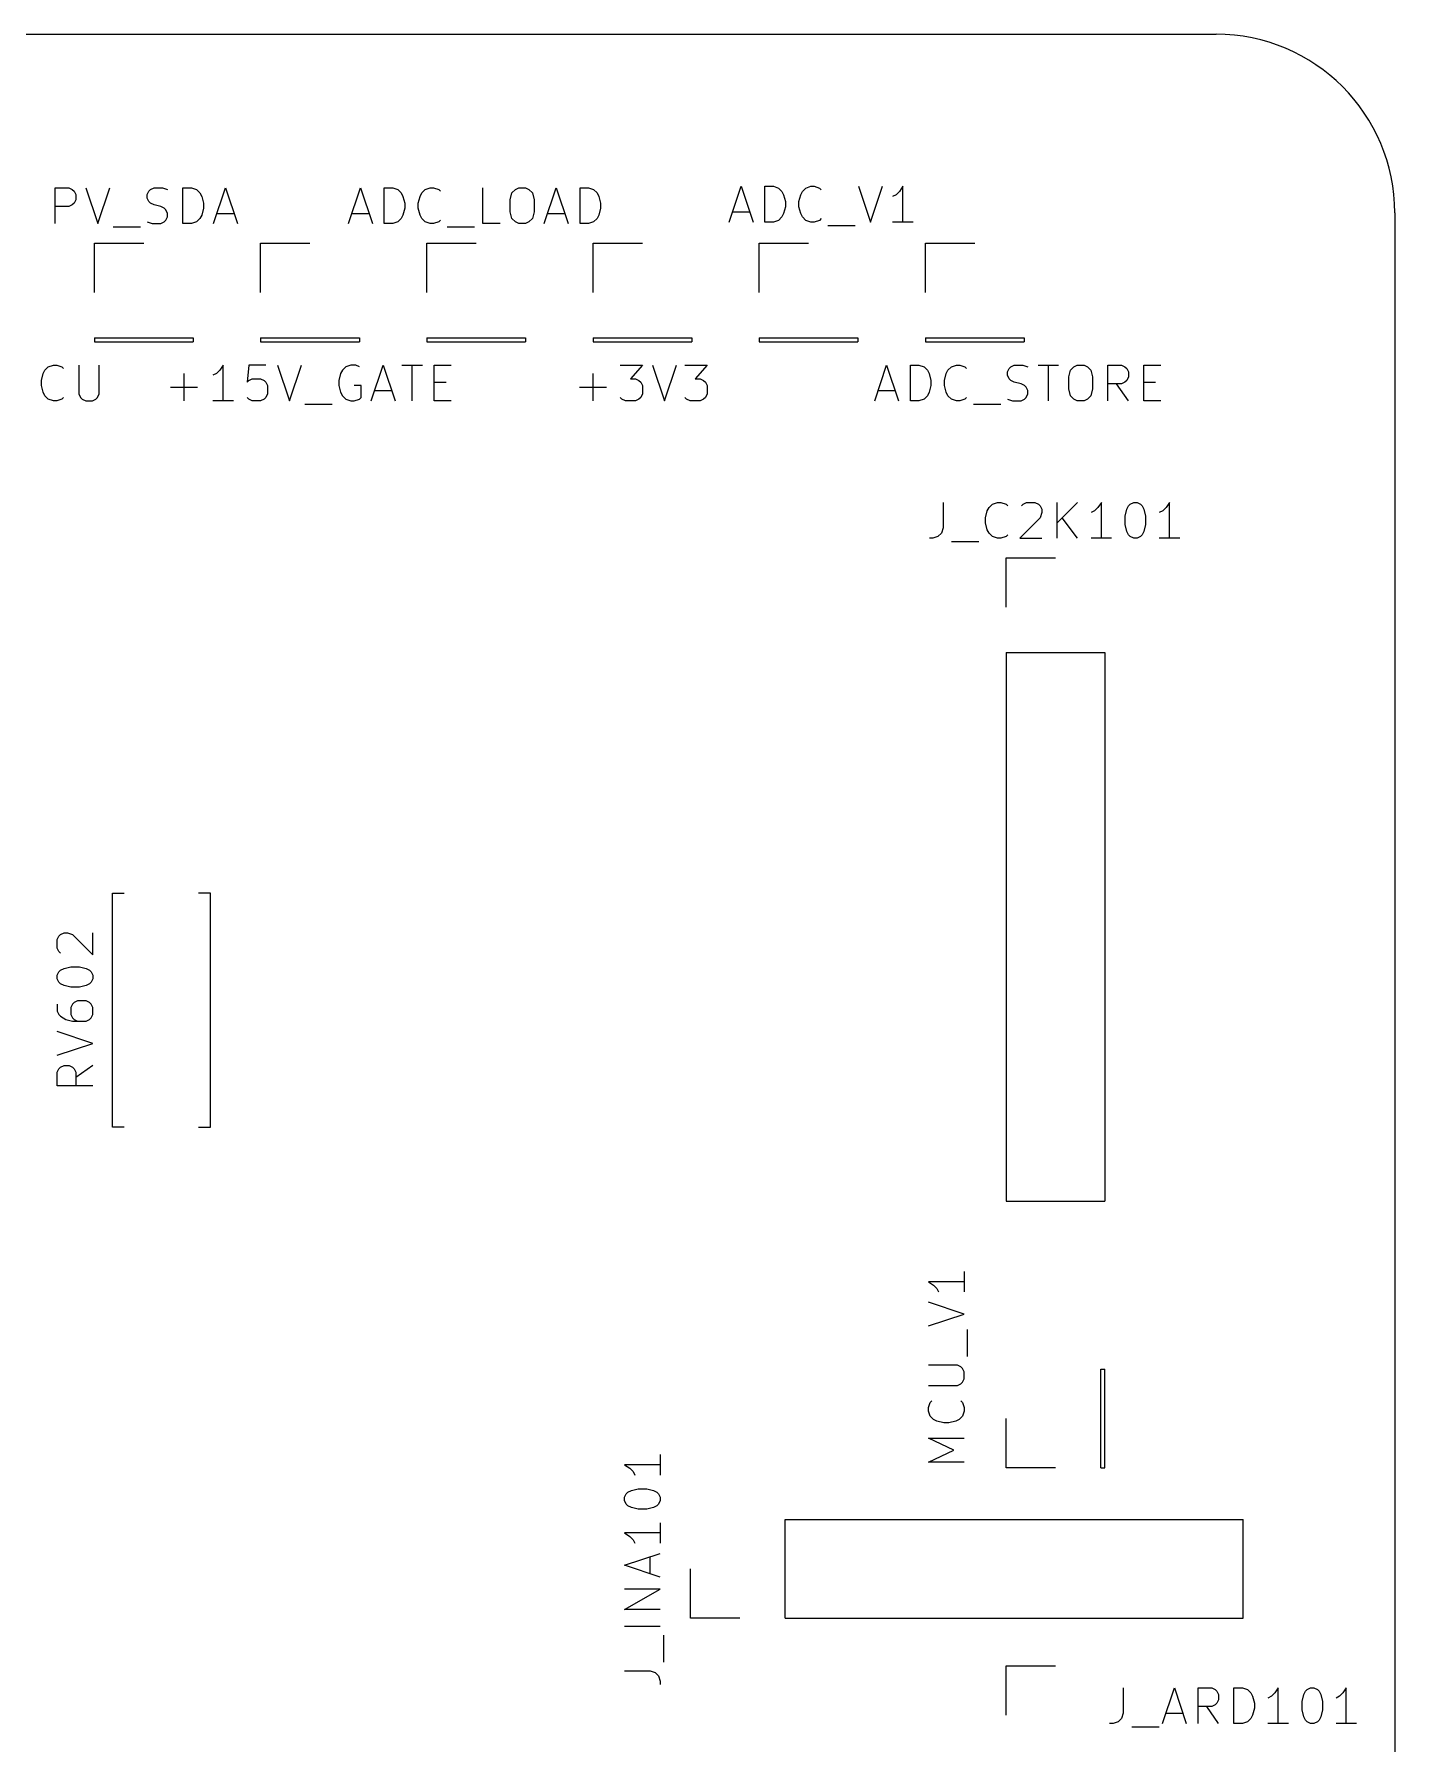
# Model space of a CAD drawing. Header units: metres. Extents: x 0 to 202, y 0 to 131.
# Drawn here: x 164.14 to 202.2, y 83.18 to 131 of the extents above; entities that cross this region are included whole.
import ezdxf

# ---------------------------------------------------------------- set-up
doc = ezdxf.new("R2010")
doc.units = ezdxf.units.M

msp = doc.modelspace()

# ---------------------------------------------------------------- linework, layer by layer
at = {"layer": 'OUTLINE'}
for p, q in [((5, 131), (197.2, 131)), ((202.2, 126), (202.2, 33.9196))]:
    msp.add_line(p, q, dxfattribs=at)
msp.add_arc((197.2, 126), 5, 0, 90, dxfattribs=at)
at = {"layer": 'SILK'}
for p, q in [((183.581, 125.7452), (183.9143, 126.7452)), ((183.9143, 126.7452), (184.2476, 125.7452)), ((184.581, 125.7452), (184.581, 126.7452)), ((184.581, 126.7452), (184.819, 126.7452)), ((184.819, 126.7452), (184.9619, 126.6976)), ((185.7238, 126.6976), (185.8667, 126.7452)), ((185.8667, 126.7452), (185.9619, 126.7452)), ((185.9619, 126.7452), (186.1048, 126.6976)), ((187.2, 126.7452), (187.5333, 125.7452)), ((187.5333, 125.7452), (187.8667, 126.7452)), ((188.4381, 126.7452), (188.3429, 126.6023)), ((188.4381, 125.7452), (188.4381, 126.7452)), ((164.7308, 125.7021), (164.7308, 126.7021)), ((164.7308, 126.7021), (165.1118, 126.7021)), ((165.1118, 126.7021), (165.207, 126.6545)), ((165.207, 126.6545), (165.2546, 126.6068)), ((165.2546, 126.2735), (165.207, 126.2259)), ((165.2546, 126.6068), (165.3022, 126.5116)), ((165.3022, 126.3687), (165.2546, 126.2735)), ((165.3022, 126.5116), (165.3022, 126.3687)), ((165.588, 126.7021), (165.9213, 125.7021)), ((165.9213, 125.7021), (166.2546, 126.7021)), ((167.3022, 126.5116), (167.3499, 126.6068)), ((167.3022, 126.4164), (167.3022, 126.5116)), ((167.3499, 126.3211), (167.3022, 126.4164)), ((167.3499, 126.6068), (167.3975, 126.6545)), ((167.3975, 126.2735), (167.3499, 126.3211)), ((167.3975, 126.6545), (167.4927, 126.7021)), ((167.4927, 126.2259), (167.3975, 126.2735)), ((167.4927, 126.7021), (167.7308, 126.7021)), ((167.7308, 126.7021), (167.8737, 126.6545)), ((168.3022, 125.7021), (168.3022, 126.7021)), ((168.3022, 126.7021), (168.5403, 126.7021)), ((168.5403, 126.7021), (168.6832, 126.6545)), ((168.6832, 126.6545), (168.7784, 126.5592)), ((168.7784, 126.5592), (168.826, 126.464)), ((168.826, 126.464), (168.8737, 126.2735)), ((168.8737, 126.2735), (168.8737, 126.1307)), ((169.1594, 125.7021), (169.4927, 126.7021)), ((169.4927, 126.7021), (169.826, 125.7021)), ((172.9328, 125.7021), (173.2661, 126.7021)), ((173.2661, 126.7021), (173.5994, 125.7021)), ((173.9328, 125.7021), (173.9328, 126.7021)), ((173.9328, 126.7021), (174.1709, 126.7021)), ((174.1709, 126.7021), (174.3137, 126.6545)), ((174.3137, 126.6545), (174.409, 126.5592)), ((174.409, 126.5592), (174.4566, 126.464)), ((174.4566, 126.464), (174.5042, 126.2735)), ((174.5042, 126.2735), (174.5042, 126.1307)), ((174.8852, 126.2735), (174.9328, 126.464)), ((174.8852, 126.1307), (174.8852, 126.2735)), ((174.9328, 126.464), (174.9804, 126.5592)), ((174.9804, 126.5592), (175.0756, 126.6545)), ((175.0756, 126.6545), (175.2185, 126.7021)), ((175.2185, 126.7021), (175.3137, 126.7021)), ((175.3137, 126.7021), (175.4566, 126.6545)), ((175.4566, 126.6545), (175.5042, 126.6068)), ((176.6947, 125.7021), (176.6947, 126.7021)), ((177.4566, 126.3687), (177.5042, 126.5592)), ((177.4566, 126.0354), (177.4566, 126.3687)), ((177.5042, 126.5592), (177.5994, 126.6545)), ((177.5994, 126.6545), (177.6947, 126.7021)), ((177.6947, 126.7021), (177.8852, 126.7021)), ((177.8852, 126.7021), (177.9804, 126.6545)), ((177.9804, 126.6545), (178.0756, 126.5592)), ((178.0756, 126.5592), (178.1232, 126.3687)), ((178.1232, 126.3687), (178.1232, 126.0354)), ((178.409, 125.7021), (178.7423, 126.7021)), ((178.7423, 126.7021), (179.0756, 125.7021)), ((179.409, 125.7021), (179.409, 126.7021)), ((179.409, 126.7021), (179.6471, 126.7021)), ((179.6471, 126.7021), (179.7899, 126.6545)), ((179.7899, 126.6545), (179.8852, 126.5592)), ((179.8852, 126.5592), (179.9328, 126.464)), ((179.9328, 126.464), (179.9804, 126.2735)), ((179.9804, 126.2735), (179.9804, 126.1307)), ((184.9619, 126.6976), (185.0571, 126.6023)), ((185.0571, 126.6023), (185.1048, 126.5071)), ((185.1048, 126.5071), (185.1524, 126.3166)), ((185.1524, 126.3166), (185.1524, 126.1738)), ((185.5333, 126.3166), (185.581, 126.5071)), ((185.5333, 126.1738), (185.5333, 126.3166)), ((185.581, 126.5071), (185.6286, 126.6023)), ((185.6286, 126.6023), (185.7238, 126.6976)), ((186.1048, 126.6976), (186.1524, 126.6499)), ((188.2476, 126.5071), (188.1524, 126.4595)), ((188.3429, 126.6023), (188.2476, 126.5071)), ((165.1118, 126.1783), (164.7308, 126.1783)), ((165.207, 126.2259), (165.1118, 126.1783)), ((167.6832, 126.1783), (167.4927, 126.2259)), ((167.7784, 126.1307), (167.6832, 126.1783)), ((167.826, 126.083), (167.7784, 126.1307)), ((167.7784, 125.7497), (167.826, 125.7973)), ((167.8737, 125.9878), (167.826, 126.083)), ((167.826, 125.7973), (167.8737, 125.8926)), ((167.8737, 125.8926), (167.8737, 125.9878)), ((168.7784, 125.8449), (168.6832, 125.7497)), ((168.826, 125.9402), (168.7784, 125.8449)), ((168.8737, 126.1307), (168.826, 125.9402)), ((169.2546, 125.9878), (169.7308, 125.9878)), ((173.028, 125.9878), (173.5042, 125.9878)), ((174.409, 125.8449), (174.3137, 125.7497)), ((174.4566, 125.9402), (174.409, 125.8449)), ((174.5042, 126.1307), (174.4566, 125.9402)), ((174.9328, 125.9402), (174.8852, 126.1307)), ((174.9804, 125.8449), (174.9328, 125.9402)), ((175.0756, 125.7497), (174.9804, 125.8449)), ((175.5042, 125.7973), (175.4566, 125.7497)), ((177.5042, 125.8449), (177.4566, 126.0354)), ((177.5994, 125.7497), (177.5042, 125.8449)), ((178.0756, 125.8449), (177.9804, 125.7497)), ((178.1232, 126.0354), (178.0756, 125.8449)), ((178.5042, 125.9878), (178.9804, 125.9878)), ((179.8852, 125.8449), (179.7899, 125.7497)), ((179.9328, 125.9402), (179.8852, 125.8449)), ((179.9804, 126.1307), (179.9328, 125.9402)), ((183.6762, 126.0309), (184.1524, 126.0309)), ((184.9619, 125.7928), (184.819, 125.7452)), ((185.0571, 125.888), (184.9619, 125.7928)), ((185.1048, 125.9833), (185.0571, 125.888)), ((185.1524, 126.1738), (185.1048, 125.9833)), ((185.581, 125.9833), (185.5333, 126.1738)), ((185.6286, 125.888), (185.581, 125.9833)), ((185.7238, 125.7928), (185.6286, 125.888)), ((185.8667, 125.7452), (185.7238, 125.7928)), ((186.1048, 125.7928), (185.9619, 125.7452)), ((186.1524, 125.8404), (186.1048, 125.7928)), ((166.3499, 125.6068), (167.1118, 125.6068)), ((167.3022, 125.7497), (167.4451, 125.7021)), ((167.4451, 125.7021), (167.6832, 125.7021)), ((167.6832, 125.7021), (167.7784, 125.7497)), ((168.5403, 125.7021), (168.3022, 125.7021)), ((168.6832, 125.7497), (168.5403, 125.7021)), ((174.1709, 125.7021), (173.9328, 125.7021)), ((174.3137, 125.7497), (174.1709, 125.7021)), ((175.2185, 125.7021), (175.0756, 125.7497)), ((175.3137, 125.7021), (175.2185, 125.7021)), ((175.4566, 125.7497), (175.3137, 125.7021)), ((175.6947, 125.6068), (176.4566, 125.6068)), ((177.1709, 125.7021), (176.6947, 125.7021)), ((177.6947, 125.7021), (177.5994, 125.7497)), ((177.8852, 125.7021), (177.6947, 125.7021)), ((177.9804, 125.7497), (177.8852, 125.7021)), ((179.6471, 125.7021), (179.409, 125.7021)), ((179.7899, 125.7497), (179.6471, 125.7021)), ((184.819, 125.7452), (184.581, 125.7452)), ((185.9619, 125.7452), (185.8667, 125.7452)), ((186.3429, 125.6499), (187.1048, 125.6499)), ((188.7238, 125.7452), (188.1524, 125.7452)), ((165.827, 125.1569), (167.207, 125.1569)), ((165.827, 123.7769), (165.827, 125.1569)), ((170.4756, 125.1569), (171.8556, 125.1569)), ((170.4756, 123.7769), (170.4756, 125.1569)), ((175.1242, 125.1569), (176.5042, 125.1569)), ((175.1242, 123.7769), (175.1242, 125.1569)), ((179.7728, 125.1569), (181.1528, 125.1569)), ((179.7728, 123.7769), (179.7728, 125.1569)), ((184.4213, 125.1569), (185.8013, 125.1569)), ((184.4213, 123.7769), (184.4213, 125.1569)), ((189.0699, 125.1569), (190.4499, 125.1569)), ((189.0699, 123.7769), (189.0699, 125.1569)), ((165.827, 122.5069), (165.827, 122.3969)), ((165.827, 122.5069), (168.587, 122.5069)), ((168.587, 122.5069), (168.587, 122.3969)), ((170.4756, 122.5069), (170.4756, 122.3969)), ((170.4756, 122.5069), (173.2356, 122.5069)), ((173.2356, 122.5069), (173.2356, 122.3969)), ((175.1242, 122.5069), (175.1242, 122.3969)), ((175.1242, 122.5069), (177.8842, 122.5069)), ((177.8842, 122.5069), (177.8842, 122.3969)), ((179.7728, 122.5069), (179.7728, 122.3969)), ((179.7728, 122.5069), (182.5328, 122.5069)), ((182.5328, 122.5069), (182.5328, 122.3969)), ((184.4213, 122.5069), (184.4213, 122.3969)), ((184.4213, 122.5069), (187.1813, 122.5069)), ((187.1813, 122.5069), (187.1813, 122.3969)), ((189.0699, 122.5069), (189.0699, 122.3969)), ((189.0699, 122.5069), (191.8299, 122.5069)), ((191.8299, 122.5069), (191.8299, 122.3969)), ((165.827, 122.3969), (168.587, 122.3969)), ((170.4756, 122.3969), (173.2356, 122.3969)), ((175.1242, 122.3969), (177.8842, 122.3969)), ((179.7728, 122.3969), (182.5328, 122.3969)), ((184.4213, 122.3969), (187.1813, 122.3969)), ((189.0699, 122.3969), (191.8299, 122.3969)), ((164.3429, 121.3166), (164.3905, 121.5071)), ((164.3905, 121.5071), (164.4381, 121.6023)), ((164.4381, 121.6023), (164.5333, 121.6976)), ((164.5333, 121.6976), (164.6762, 121.7452)), ((164.6762, 121.7452), (164.7714, 121.7452)), ((164.7714, 121.7452), (164.9143, 121.6976)), ((164.9143, 121.6976), (164.9619, 121.6499)), ((165.3905, 121.7452), (165.3905, 120.9357)), ((165.9619, 120.9357), (165.9619, 121.7452)), ((168.3318, 120.7452), (168.3318, 121.5071)), ((169.2366, 121.5071), (169.1413, 121.4595)), ((169.3318, 121.6023), (169.2366, 121.5071)), ((169.427, 121.7452), (169.3318, 121.6023)), ((169.427, 120.7452), (169.427, 121.7452)), ((170.1413, 121.7452), (170.0937, 121.269)), ((170.6175, 121.7452), (170.1413, 121.7452)), ((170.9508, 121.7452), (171.2842, 120.7452)), ((171.2842, 120.7452), (171.6175, 121.7452)), ((172.7127, 121.5071), (172.6651, 121.3166)), ((172.7604, 121.6023), (172.7127, 121.5071)), ((172.8556, 121.6976), (172.7604, 121.6023)), ((172.9985, 121.7452), (172.8556, 121.6976)), ((173.1413, 121.7452), (172.9985, 121.7452)), ((173.2366, 121.6976), (173.1413, 121.7452)), ((173.5699, 120.7452), (173.9032, 121.7452)), ((173.9032, 121.7452), (174.2366, 120.7452)), ((174.427, 121.7452), (174.9985, 121.7452)), ((174.7127, 120.7452), (174.7127, 121.7452)), ((175.3318, 120.7452), (175.3318, 121.7452)), ((175.3318, 121.7452), (175.808, 121.7452)), ((179.7718, 120.7452), (179.7718, 121.5071)), ((180.5338, 121.7452), (181.1528, 121.7452)), ((181.1528, 121.7452), (180.8195, 121.3642)), ((181.4385, 121.7452), (181.7718, 120.7452)), ((181.7718, 120.7452), (182.1052, 121.7452)), ((182.3433, 121.7452), (182.9623, 121.7452)), ((182.9623, 121.7452), (182.629, 121.3642)), ((187.6524, 120.7452), (187.9857, 121.7452)), ((187.9857, 121.7452), (188.319, 120.7452)), ((188.6524, 120.7452), (188.6524, 121.7452)), ((188.6524, 121.7452), (188.8905, 121.7452)), ((188.8905, 121.7452), (189.0333, 121.6976)), ((189.0333, 121.6976), (189.1286, 121.6023)), ((189.1286, 121.6023), (189.1762, 121.5071)), ((189.1762, 121.5071), (189.2238, 121.3166)), ((189.6048, 121.3166), (189.6524, 121.5071)), ((189.6524, 121.5071), (189.7, 121.6023)), ((189.7, 121.6023), (189.7952, 121.6976)), ((189.7952, 121.6976), (189.9381, 121.7452)), ((189.9381, 121.7452), (190.0333, 121.7452)), ((190.0333, 121.7452), (190.1762, 121.6976)), ((190.1762, 121.6976), (190.2238, 121.6499)), ((191.3667, 121.5547), (191.4143, 121.6499)), ((191.3667, 121.4595), (191.3667, 121.5547)), ((191.4143, 121.6499), (191.4619, 121.6976)), ((191.4619, 121.6976), (191.5571, 121.7452)), ((191.5571, 121.7452), (191.7952, 121.7452)), ((191.7952, 121.7452), (191.9381, 121.6976)), ((192.2238, 121.7452), (192.7952, 121.7452)), ((192.5095, 120.7452), (192.5095, 121.7452)), ((193.081, 121.4118), (193.1286, 121.6023)), ((193.1286, 121.6023), (193.2238, 121.6976)), ((193.2238, 121.6976), (193.319, 121.7452)), ((193.319, 121.7452), (193.5095, 121.7452)), ((193.5095, 121.7452), (193.6048, 121.6976)), ((193.6048, 121.6976), (193.7, 121.6023)), ((193.7, 121.6023), (193.7476, 121.4118)), ((194.1762, 120.7452), (194.1762, 121.7452)), ((194.1762, 121.7452), (194.5571, 121.7452)), ((194.5571, 121.7452), (194.6524, 121.6976)), ((194.6524, 121.6976), (194.7, 121.6499)), ((194.7, 121.6499), (194.7476, 121.5547)), ((194.7476, 121.5547), (194.7476, 121.4118)), ((195.1762, 120.7452), (195.1762, 121.7452)), ((195.1762, 121.7452), (195.6524, 121.7452)), ((164.3429, 121.1738), (164.3429, 121.3166)), ((164.3905, 120.9833), (164.3429, 121.1738)), ((167.9508, 121.1261), (168.7127, 121.1261)), ((170.0937, 121.269), (170.1413, 121.3166)), ((170.1413, 121.3166), (170.2366, 121.3642)), ((170.2366, 121.3642), (170.4746, 121.3642)), ((170.4746, 121.3642), (170.5699, 121.3166)), ((170.5699, 121.3166), (170.6175, 121.269)), ((170.6175, 121.269), (170.6651, 121.1738)), ((170.6651, 121.1738), (170.6651, 120.9357)), ((172.6651, 121.3166), (172.6651, 121.1738)), ((172.6651, 121.1738), (172.7127, 120.9833)), ((173.2842, 121.1738), (173.0937, 121.1738)), ((173.2842, 120.8404), (173.2842, 121.1738)), ((173.6651, 121.0309), (174.1413, 121.0309)), ((175.3318, 121.269), (175.6651, 121.269)), ((179.3909, 121.1261), (180.1528, 121.1261)), ((180.8195, 121.3642), (180.9623, 121.3642)), ((180.9623, 121.3642), (181.0576, 121.3166)), ((181.0576, 121.3166), (181.1052, 121.269)), ((181.1052, 121.269), (181.1528, 121.1738)), ((181.1528, 121.1738), (181.1528, 120.9357)), ((182.629, 121.3642), (182.7718, 121.3642)), ((182.7718, 121.3642), (182.8671, 121.3166)), ((182.8671, 121.3166), (182.9147, 121.269)), ((182.9147, 121.269), (182.9623, 121.1738)), ((182.9623, 121.1738), (182.9623, 120.9357)), ((187.7476, 121.0309), (188.2238, 121.0309)), ((189.2238, 121.1738), (189.1762, 120.9833)), ((189.2238, 121.3166), (189.2238, 121.1738)), ((189.6048, 121.1738), (189.6048, 121.3166)), ((189.6524, 120.9833), (189.6048, 121.1738)), ((191.4143, 121.3642), (191.3667, 121.4595)), ((191.4619, 121.3166), (191.4143, 121.3642)), ((191.5571, 121.269), (191.4619, 121.3166)), ((191.7476, 121.2214), (191.5571, 121.269)), ((191.8429, 121.1738), (191.7476, 121.2214)), ((191.8905, 121.1261), (191.8429, 121.1738)), ((191.9381, 121.0309), (191.8905, 121.1261)), ((191.9381, 120.9357), (191.9381, 121.0309)), ((193.081, 121.0785), (193.081, 121.4118)), ((193.1286, 120.888), (193.081, 121.0785)), ((193.7476, 121.0785), (193.7, 120.888)), ((193.7476, 121.4118), (193.7476, 121.0785)), ((194.5571, 121.2214), (194.1762, 121.2214)), ((194.7476, 120.7452), (194.4143, 121.2214)), ((194.6524, 121.269), (194.5571, 121.2214)), ((194.7, 121.3166), (194.6524, 121.269)), ((194.7476, 121.4118), (194.7, 121.3166)), ((195.1762, 121.269), (195.5095, 121.269)), ((164.4381, 120.888), (164.3905, 120.9833)), ((164.5333, 120.7928), (164.4381, 120.888)), ((164.6762, 120.7452), (164.5333, 120.7928)), ((164.7714, 120.7452), (164.6762, 120.7452)), ((164.9143, 120.7928), (164.7714, 120.7452)), ((164.9619, 120.8404), (164.9143, 120.7928)), ((165.3905, 120.9357), (165.4381, 120.8404)), ((165.4381, 120.8404), (165.4857, 120.7928)), ((165.4857, 120.7928), (165.581, 120.7452)), ((165.581, 120.7452), (165.7714, 120.7452)), ((165.7714, 120.7452), (165.8667, 120.7928)), ((165.8667, 120.7928), (165.9143, 120.8404)), ((165.9143, 120.8404), (165.9619, 120.9357)), ((169.7127, 120.7452), (169.1413, 120.7452)), ((170.1413, 120.7928), (170.0937, 120.8404)), ((170.2366, 120.7452), (170.1413, 120.7928)), ((170.4746, 120.7452), (170.2366, 120.7452)), ((170.5699, 120.7928), (170.4746, 120.7452)), ((170.6175, 120.8404), (170.5699, 120.7928)), ((170.6651, 120.9357), (170.6175, 120.8404)), ((171.7127, 120.6499), (172.4746, 120.6499)), ((172.7127, 120.9833), (172.7604, 120.888)), ((172.7604, 120.888), (172.8556, 120.7928)), ((172.8556, 120.7928), (172.9985, 120.7452)), ((172.9985, 120.7452), (173.0937, 120.7452)), ((173.0937, 120.7452), (173.2366, 120.7928)), ((173.2366, 120.7928), (173.2842, 120.8404)), ((175.808, 120.7452), (175.3318, 120.7452)), ((180.5814, 120.7928), (180.5338, 120.8404)), ((180.6766, 120.7452), (180.5814, 120.7928)), ((180.9623, 120.7452), (180.6766, 120.7452)), ((181.0576, 120.7928), (180.9623, 120.7452)), ((181.1052, 120.8404), (181.0576, 120.7928)), ((181.1528, 120.9357), (181.1052, 120.8404)), ((182.3909, 120.7928), (182.3433, 120.8404)), ((182.4861, 120.7452), (182.3909, 120.7928)), ((182.7718, 120.7452), (182.4861, 120.7452)), ((182.8671, 120.7928), (182.7718, 120.7452)), ((182.9147, 120.8404), (182.8671, 120.7928)), ((182.9623, 120.9357), (182.9147, 120.8404)), ((188.8905, 120.7452), (188.6524, 120.7452)), ((189.0333, 120.7928), (188.8905, 120.7452)), ((189.1286, 120.888), (189.0333, 120.7928)), ((189.1762, 120.9833), (189.1286, 120.888)), ((189.7, 120.888), (189.6524, 120.9833)), ((189.7952, 120.7928), (189.7, 120.888)), ((189.9381, 120.7452), (189.7952, 120.7928)), ((190.0333, 120.7452), (189.9381, 120.7452)), ((190.1762, 120.7928), (190.0333, 120.7452)), ((190.2238, 120.8404), (190.1762, 120.7928)), ((190.4143, 120.6499), (191.1762, 120.6499)), ((191.3667, 120.7928), (191.5095, 120.7452)), ((191.5095, 120.7452), (191.7476, 120.7452)), ((191.7476, 120.7452), (191.8429, 120.7928)), ((191.8429, 120.7928), (191.8905, 120.8404)), ((191.8905, 120.8404), (191.9381, 120.9357)), ((193.2238, 120.7928), (193.1286, 120.888)), ((193.319, 120.7452), (193.2238, 120.7928)), ((193.5095, 120.7452), (193.319, 120.7452)), ((193.6048, 120.7928), (193.5095, 120.7452)), ((193.7, 120.888), (193.6048, 120.7928)), ((195.6524, 120.7452), (195.1762, 120.7452)), ((189.5637, 117.9021), (189.5637, 117.1878)), ((190.7542, 117.4735), (190.8018, 117.664)), ((190.8018, 117.664), (190.8495, 117.7592)), ((190.8495, 117.7592), (190.9447, 117.8545)), ((190.9447, 117.8545), (191.0876, 117.9021)), ((191.0876, 117.9021), (191.1828, 117.9021)), ((191.1828, 117.9021), (191.3256, 117.8545)), ((191.3256, 117.8545), (191.3733, 117.8068)), ((191.7542, 117.8068), (191.8018, 117.8545)), ((191.8018, 117.8545), (191.8971, 117.9021)), ((191.8971, 117.9021), (192.1352, 117.9021)), ((192.1352, 117.9021), (192.2304, 117.8545)), ((192.2304, 117.8545), (192.278, 117.8068)), ((192.278, 117.8068), (192.3256, 117.7116)), ((192.3256, 117.7116), (192.3256, 117.6164)), ((192.7542, 116.9021), (192.7542, 117.9021)), ((193.3256, 117.9021), (192.7542, 117.3307)), ((193.8018, 117.664), (193.7066, 117.6164)), ((193.8971, 117.7592), (193.8018, 117.664)), ((193.9923, 117.9021), (193.8971, 117.7592)), ((193.9923, 116.9021), (193.9923, 117.9021)), ((194.659, 117.5211), (194.7066, 117.7116)), ((194.7066, 117.7116), (194.7542, 117.8068)), ((194.7542, 117.8068), (194.8018, 117.8545)), ((194.8018, 117.8545), (194.8971, 117.9021)), ((194.8971, 117.9021), (194.9923, 117.9021)), ((194.9923, 117.9021), (195.0876, 117.8545)), ((195.0876, 117.8545), (195.1352, 117.8068)), ((195.1352, 117.8068), (195.1828, 117.7116)), ((195.1828, 117.7116), (195.2304, 117.5211)), ((195.7066, 117.664), (195.6114, 117.6164)), ((195.8018, 117.7592), (195.7066, 117.664)), ((195.8971, 117.9021), (195.8018, 117.7592)), ((195.8971, 116.9021), (195.8971, 117.9021)), ((189.5637, 117.1878), (189.5161, 117.0449)), ((190.7542, 117.3307), (190.7542, 117.4735)), ((190.8018, 117.1402), (190.7542, 117.3307)), ((192.278, 117.4735), (191.7066, 116.9021)), ((192.3256, 117.6164), (192.278, 117.4735)), ((193.3256, 116.9021), (192.8971, 117.4735)), ((194.659, 117.283), (194.659, 117.5211)), ((194.7066, 117.0926), (194.659, 117.283)), ((195.2304, 117.283), (195.1828, 117.0926)), ((195.2304, 117.5211), (195.2304, 117.283)), ((189.278, 116.9021), (189.1828, 116.9021)), ((189.4209, 116.9497), (189.278, 116.9021)), ((189.5161, 117.0449), (189.4209, 116.9497)), ((189.8018, 116.8068), (190.5637, 116.8068)), ((190.8495, 117.0449), (190.8018, 117.1402)), ((190.9447, 116.9497), (190.8495, 117.0449)), ((191.0876, 116.9021), (190.9447, 116.9497)), ((191.1828, 116.9021), (191.0876, 116.9021)), ((191.3256, 116.9497), (191.1828, 116.9021)), ((191.3733, 116.9973), (191.3256, 116.9497)), ((191.7066, 116.9021), (192.3256, 116.9021)), ((194.278, 116.9021), (193.7066, 116.9021)), ((194.7542, 116.9973), (194.7066, 117.0926)), ((194.8018, 116.9497), (194.7542, 116.9973)), ((194.8971, 116.9021), (194.8018, 116.9497)), ((194.9923, 116.9021), (194.8971, 116.9021)), ((195.0876, 116.9497), (194.9923, 116.9021)), ((195.1352, 116.9973), (195.0876, 116.9497)), ((195.1828, 117.0926), (195.1352, 116.9973)), ((196.1828, 116.9021), (195.6114, 116.9021)), ((191.3266, 116.3569), (192.7066, 116.3569)), ((191.3266, 114.9769), (191.3266, 116.3569)), ((191.3266, 113.7069), (191.3266, 98.3569)), ((191.3266, 113.7069), (194.0866, 113.7069)), ((194.0866, 113.7069), (194.0866, 98.3569)), ((166.33, 106.97), (166.66, 106.97)), ((166.33, 100.43), (166.33, 106.97)), ((169.07, 106.97), (168.74, 106.97)), ((169.07, 100.43), (169.07, 106.97)), ((164.7848, 105.6762), (164.8324, 105.7714)), ((164.8324, 105.7714), (164.8801, 105.819)), ((164.8801, 105.819), (164.9753, 105.8667)), ((164.9753, 105.8667), (165.0705, 105.8667)), ((165.0705, 105.8667), (165.2134, 105.819)), ((165.2134, 105.819), (165.7848, 105.2476)), ((165.7848, 105.2476), (165.7848, 105.8667)), ((164.7848, 105.4381), (164.7848, 105.6762)), ((164.8324, 105.3429), (164.7848, 105.4381)), ((164.8801, 105.2952), (164.8324, 105.3429)), ((164.7848, 104.6762), (164.8324, 104.7714)), ((164.8324, 104.7714), (164.8801, 104.819)), ((164.8801, 104.819), (164.9753, 104.8667)), ((164.9753, 104.8667), (165.1658, 104.9143)), ((165.1658, 104.9143), (165.4039, 104.9143)), ((165.4039, 104.9143), (165.5943, 104.8667)), ((165.5943, 104.8667), (165.6896, 104.819)), ((165.6896, 104.819), (165.7372, 104.7714)), ((165.7372, 104.7714), (165.7848, 104.6762)), ((164.7848, 104.581), (164.7848, 104.6762)), ((164.8324, 104.4857), (164.7848, 104.581)), ((164.8801, 104.4381), (164.8324, 104.4857)), ((164.9753, 104.3905), (164.8801, 104.4381)), ((165.1658, 104.3429), (164.9753, 104.3905)), ((165.4039, 104.3429), (165.1658, 104.3429)), ((165.5943, 104.3905), (165.4039, 104.3429)), ((165.6896, 104.4381), (165.5943, 104.3905)), ((165.7372, 104.4857), (165.6896, 104.4381)), ((165.7848, 104.581), (165.7372, 104.4857)), ((165.7848, 104.6762), (165.7848, 104.581)), ((164.7848, 103.8667), (164.7848, 103.6762)), ((165.2134, 103.8667), (165.1658, 103.7714)), ((165.261, 103.9143), (165.2134, 103.8667)), ((165.3562, 103.9619), (165.261, 103.9143)), ((165.5943, 103.9619), (165.3562, 103.9619)), ((165.6896, 103.9143), (165.5943, 103.9619)), ((165.7372, 103.8667), (165.6896, 103.9143)), ((165.7848, 103.7714), (165.7372, 103.8667)), ((164.7848, 103.6762), (164.8324, 103.581)), ((164.8324, 103.581), (164.8801, 103.5333)), ((164.8801, 103.5333), (165.0229, 103.4381)), ((165.0229, 103.4381), (165.2134, 103.3905)), ((165.1658, 103.7714), (165.1658, 103.581)), ((165.1658, 103.581), (165.2134, 103.4857)), ((165.2134, 103.4857), (165.261, 103.4381)), ((165.2134, 103.3905), (165.5943, 103.3905)), ((165.261, 103.4381), (165.3562, 103.3905)), ((165.5943, 103.3905), (165.6896, 103.4381)), ((165.6896, 103.4381), (165.7372, 103.4857)), ((165.7372, 103.4857), (165.7848, 103.581)), ((165.7848, 103.581), (165.7848, 103.7714)), ((165.7848, 102.7714), (164.7848, 103.1048)), ((164.7848, 102.4381), (165.7848, 102.7714)), ((164.7848, 101.9619), (164.8324, 102.0571)), ((164.7848, 101.581), (164.7848, 101.9619)), ((164.8324, 102.0571), (164.8801, 102.1048)), ((164.8801, 102.1048), (164.9753, 102.1524)), ((164.9753, 102.1524), (165.1182, 102.1524)), ((165.1182, 102.1524), (165.2134, 102.1048)), ((165.2134, 102.1048), (165.261, 102.0571)), ((165.261, 102.0571), (165.3086, 101.9619)), ((165.7848, 102.1524), (165.3086, 101.819)), ((165.3086, 101.9619), (165.3086, 101.581)), ((165.7848, 101.581), (164.7848, 101.581)), ((166.66, 100.43), (166.33, 100.43)), ((168.74, 100.43), (169.07, 100.43)), ((191.3266, 98.3569), (194.0866, 98.3569)), ((190.1548, 96.3905), (190.1548, 95.819)), ((190.1548, 96.1048), (189.1548, 96.1048)), ((189.1548, 96.1048), (189.2977, 96.0095)), ((189.2977, 96.0095), (189.3929, 95.9143)), ((189.3929, 95.9143), (189.4405, 95.819)), ((190.1548, 95.2), (189.1548, 95.5333)), ((189.1548, 94.8667), (190.1548, 95.2)), ((190.2501, 94.0095), (190.2501, 94.7714)), ((189.9643, 93.7714), (189.1548, 93.7714)), ((190.0596, 93.7238), (189.9643, 93.7714)), ((190.1072, 93.6762), (190.0596, 93.7238)), ((190.0596, 93.2476), (190.1072, 93.2952)), ((190.1548, 93.581), (190.1072, 93.6762)), ((190.1072, 93.2952), (190.1548, 93.3905)), ((190.1548, 93.3905), (190.1548, 93.581)), ((193.9766, 93.6569), (194.0866, 93.6569)), ((193.9766, 90.8969), (193.9766, 93.6569)), ((194.0866, 90.8969), (194.0866, 93.6569)), ((189.1548, 93.2), (189.9643, 93.2)), ((189.9643, 93.2), (190.0596, 93.2476)), ((189.1548, 92.581), (189.2024, 92.7238)), ((189.1548, 92.4857), (189.1548, 92.581)), ((189.2024, 92.3429), (189.1548, 92.4857)), ((189.2024, 92.7238), (189.2501, 92.7714)), ((189.2977, 92.2476), (189.2024, 92.3429)), ((190.1072, 92.3429), (190.012, 92.2476)), ((190.0596, 92.7714), (190.1072, 92.7238)), ((190.1072, 92.7238), (190.1548, 92.581)), ((190.1548, 92.4857), (190.1072, 92.3429)), ((190.1548, 92.581), (190.1548, 92.4857)), ((189.3929, 92.2), (189.2977, 92.2476)), ((189.5834, 92.1524), (189.3929, 92.2)), ((189.7262, 92.1524), (189.5834, 92.1524)), ((189.9167, 92.2), (189.7262, 92.1524)), ((190.012, 92.2476), (189.9167, 92.2)), ((191.3266, 90.8969), (191.3266, 92.2769)), ((189.8691, 91.3905), (189.1548, 91.7238)), ((189.1548, 91.7238), (190.1548, 91.7238)), ((189.1548, 91.0571), (189.8691, 91.3905)), ((181.6548, 90.9816), (180.6548, 90.9816)), ((180.6548, 90.9816), (180.7977, 90.8863)), ((180.7977, 90.8863), (180.8929, 90.7911)), ((181.6548, 91.2673), (181.6548, 90.6958)), ((190.1548, 91.0571), (189.1548, 91.0571)), ((192.7066, 90.8969), (191.3266, 90.8969)), ((193.9766, 90.8969), (194.0866, 90.8969)), ((180.8929, 90.7911), (180.9405, 90.6958)), ((180.6548, 90.0768), (180.7024, 90.172)), ((180.6548, 89.9816), (180.6548, 90.0768)), ((180.7024, 89.8863), (180.6548, 89.9816)), ((180.7024, 90.172), (180.7501, 90.2197)), ((180.7501, 90.2197), (180.8453, 90.2673)), ((180.8453, 90.2673), (181.0358, 90.3149)), ((181.0358, 90.3149), (181.2739, 90.3149)), ((181.2739, 90.3149), (181.4643, 90.2673)), ((181.4643, 90.2673), (181.5596, 90.2197)), ((181.5596, 90.2197), (181.6072, 90.172)), ((181.6072, 90.172), (181.6548, 90.0768)), ((181.6548, 89.9816), (181.6072, 89.8863)), ((181.6548, 90.0768), (181.6548, 89.9816)), ((180.7501, 89.8387), (180.7024, 89.8863)), ((180.8453, 89.7911), (180.7501, 89.8387)), ((181.0358, 89.7435), (180.8453, 89.7911)), ((181.2739, 89.7435), (181.0358, 89.7435)), ((181.4643, 89.7911), (181.2739, 89.7435)), ((181.5596, 89.8387), (181.4643, 89.7911)), ((181.6072, 89.8863), (181.5596, 89.8387)), ((185.15, 89.4568), (197.96, 89.4568)), ((185.15, 86.6968), (185.15, 89.4568)), ((197.96, 86.6968), (197.96, 89.4568)), ((181.6548, 89.0768), (180.6548, 89.0768)), ((180.6548, 89.0768), (180.7977, 88.9816)), ((180.7977, 88.9816), (180.8929, 88.8863)), ((181.6548, 89.3625), (181.6548, 88.7911)), ((180.6548, 88.172), (181.6548, 88.5054)), ((180.8929, 88.8863), (180.9405, 88.7911)), ((181.6548, 87.8387), (180.6548, 88.172)), ((181.3691, 87.9339), (181.3691, 88.4101)), ((182.5, 86.6968), (182.5, 88.0768)), ((180.6548, 86.9339), (181.6548, 87.5054)), ((181.6548, 87.5054), (180.6548, 87.5054)), ((181.6548, 86.9339), (180.6548, 86.9339)), ((183.88, 86.6968), (182.5, 86.6968)), ((185.15, 86.6968), (197.96, 86.6968)), ((181.6548, 86.4578), (180.6548, 86.4578)), ((181.7501, 85.4578), (181.7501, 86.2197)), ((180.6548, 85.2197), (181.3691, 85.2197)), ((181.3691, 85.2197), (181.512, 85.172)), ((181.512, 85.172), (181.6072, 85.0768)), ((191.3266, 85.3569), (192.7066, 85.3569)), ((191.3266, 83.9769), (191.3266, 85.3569)), ((181.6072, 85.0768), (181.6548, 84.9339)), ((181.6548, 84.9339), (181.6548, 84.8387)), ((194.6048, 84.7452), (194.6048, 84.0309)), ((195.7, 83.7452), (196.0333, 84.7452)), ((196.0333, 84.7452), (196.3667, 83.7452)), ((196.7, 83.7452), (196.7, 84.7452)), ((196.7, 84.7452), (197.081, 84.7452)), ((197.081, 84.7452), (197.1762, 84.6976)), ((197.1762, 84.6976), (197.2238, 84.6499)), ((197.2238, 84.6499), (197.2714, 84.5547)), ((197.7, 83.7452), (197.7, 84.7452)), ((197.7, 84.7452), (197.9381, 84.7452)), ((197.9381, 84.7452), (198.081, 84.6976)), ((198.081, 84.6976), (198.1762, 84.6023)), ((198.9381, 84.7452), (198.8429, 84.6023)), ((198.9381, 83.7452), (198.9381, 84.7452)), ((199.6524, 84.5547), (199.7, 84.6499)), ((199.7, 84.6499), (199.7476, 84.6976)), ((199.7476, 84.6976), (199.8429, 84.7452)), ((199.8429, 84.7452), (199.9381, 84.7452)), ((199.9381, 84.7452), (200.0333, 84.6976)), ((200.0333, 84.6976), (200.081, 84.6499)), ((200.081, 84.6499), (200.1286, 84.5547)), ((200.8429, 84.7452), (200.7476, 84.6023)), ((200.8429, 83.7452), (200.8429, 84.7452)), ((197.081, 84.2214), (196.7, 84.2214)), ((197.2714, 83.7452), (196.9381, 84.2214)), ((197.1762, 84.269), (197.081, 84.2214)), ((197.2238, 84.3166), (197.1762, 84.269)), ((197.2714, 84.4118), (197.2238, 84.3166)), ((197.2714, 84.5547), (197.2714, 84.4118)), ((198.1762, 84.6023), (198.2238, 84.5071)), ((198.2238, 84.5071), (198.2714, 84.3166)), ((198.2714, 84.1738), (198.2238, 83.9833)), ((198.2714, 84.3166), (198.2714, 84.1738)), ((198.7476, 84.5071), (198.6524, 84.4595)), ((198.8429, 84.6023), (198.7476, 84.5071)), ((199.6048, 84.3642), (199.6524, 84.5547)), ((199.6048, 84.1261), (199.6048, 84.3642)), ((200.1286, 84.5547), (200.1762, 84.3642)), ((200.1762, 84.3642), (200.1762, 84.1261)), ((200.6524, 84.5071), (200.5571, 84.4595)), ((200.7476, 84.6023), (200.6524, 84.5071)), ((194.319, 83.7452), (194.2238, 83.7452)), ((194.4619, 83.7928), (194.319, 83.7452)), ((194.5571, 83.888), (194.4619, 83.7928)), ((194.6048, 84.0309), (194.5571, 83.888)), ((195.7952, 84.0309), (196.2714, 84.0309)), ((197.9381, 83.7452), (197.7, 83.7452)), ((198.081, 83.7928), (197.9381, 83.7452)), ((198.1762, 83.888), (198.081, 83.7928)), ((198.2238, 83.9833), (198.1762, 83.888)), ((199.2238, 83.7452), (198.6524, 83.7452)), ((199.6524, 83.9357), (199.6048, 84.1261)), ((199.7, 83.8404), (199.6524, 83.9357)), ((199.7476, 83.7928), (199.7, 83.8404)), ((199.8429, 83.7452), (199.7476, 83.7928)), ((199.9381, 83.7452), (199.8429, 83.7452)), ((200.0333, 83.7928), (199.9381, 83.7452)), ((200.081, 83.8404), (200.0333, 83.7928)), ((200.1286, 83.9357), (200.081, 83.8404)), ((200.1762, 84.1261), (200.1286, 83.9357)), ((201.1286, 83.7452), (200.5571, 83.7452)), ((194.8429, 83.6499), (195.6048, 83.6499))]:
    msp.add_line(p, q, dxfattribs=at)

doc.saveas('drawing.dxf')
